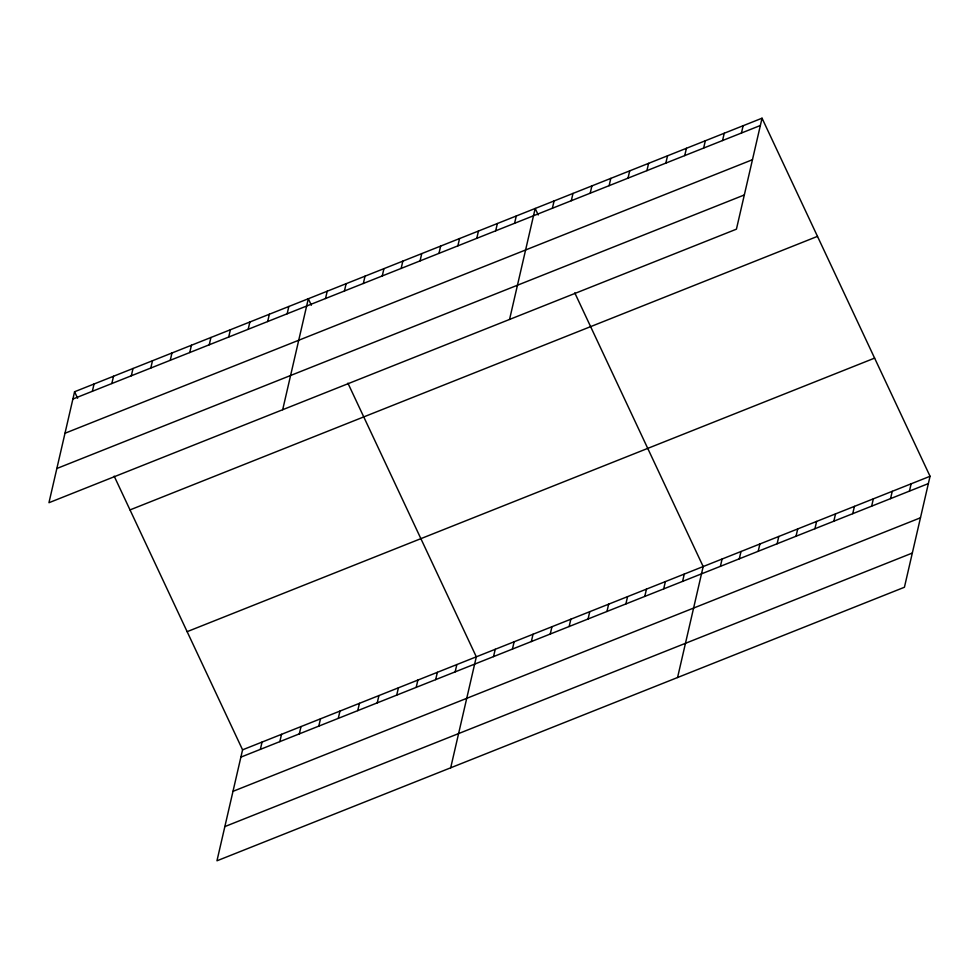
<?xml version="1.0" encoding="UTF-8"?>
<svg xmlns="http://www.w3.org/2000/svg" width="979" height="979" viewBox="0 0 979 979"><rect width="100%" height="100%" fill="white"/><g stroke="black" fill="none" stroke-linecap="round" stroke-linejoin="round"><path stroke-width="1.47" d="M74.575 391.747L48.95 502.716L736.428 229.172L762.041 118.202L74.575 391.747L77.61 398.233M92.369 391.294L94.045 383.988M111.839 383.535L113.527 376.242M131.321 375.789L133.009 368.496M150.803 368.043L152.479 360.737M170.273 360.284L171.961 352.991M189.755 352.538L191.443 345.244M209.237 344.792L210.913 337.486M228.707 337.033L230.395 329.739M248.189 329.287L249.878 321.993M267.671 321.54L269.36 314.235M287.153 313.782L288.829 306.488M282.686 409.712L308.312 298.742L311.359 305.228M325.53 298.509L327.219 291.216M344.437 290.996L346.125 283.69M114.176 476.149L242.572 749.828L216.959 860.798L904.425 587.253L930.05 476.283L762.041 118.202M363.344 283.469L365.032 276.176M260.365 749.376L262.054 742.082M382.251 275.943L383.939 268.65M279.847 741.629L281.536 734.323M401.157 268.43L402.834 261.124M299.329 733.871L301.006 726.577M420.064 260.903L421.741 253.61M318.799 726.124L320.488 718.831M438.971 253.377L440.648 246.084M338.281 718.378L339.97 711.072M457.866 245.851L459.555 238.558M357.763 710.619L359.44 703.326M476.773 238.338L478.462 231.032M377.233 702.873L378.922 695.579M495.68 230.811L497.369 223.518M396.715 695.127L398.404 687.821M514.587 223.285L516.276 215.992M416.197 687.368L417.886 680.075M509.557 319.435L535.183 208.466L538.23 214.964M435.679 679.622L437.356 672.328M552.401 208.246L554.09 200.952M455.149 671.875L456.838 664.57M571.308 200.719L572.984 193.426M450.695 767.793L476.32 656.823L347.912 383.144M590.215 193.206L591.891 185.9M493.538 656.603L495.227 649.297M609.122 185.68L610.798 178.386M512.445 649.077L514.122 641.783M628.016 178.154L629.705 170.86M531.352 641.551L533.029 634.257M646.923 170.627L648.612 163.334M550.259 634.037L551.936 626.731M665.83 163.114L667.519 155.808M569.154 626.511L570.843 619.217M684.737 155.588L686.426 148.294M588.061 618.985L589.75 611.691M703.644 148.062L705.333 140.768M606.968 611.471L608.657 604.165M722.551 140.548L724.24 133.242M625.875 603.945L627.563 596.652M741.458 133.022L743.134 125.728M644.782 596.419L646.47 589.125M663.689 588.893L665.377 581.599M682.596 581.379L684.272 574.073M677.566 677.529L703.179 566.56L574.783 292.88M720.409 566.327L722.086 559.033M739.304 558.813L740.993 551.507M758.211 551.287L759.9 543.994M777.118 543.761L778.807 536.468M796.025 536.247L797.714 528.941M814.932 528.721L816.621 521.428M833.839 521.195L835.528 513.902M852.746 513.669L854.422 506.376M871.653 506.155L873.329 498.849M890.56 498.629L892.236 491.336M909.454 491.103L911.143 483.81M72.887 399.04L760.365 125.496M64.981 433.256L752.459 159.712M56.843 468.5L744.321 194.956M130.011 509.912L817.489 236.367M187.136 631.663L874.614 358.118M242.572 749.828L930.05 476.283M240.895 757.122L928.361 483.589M232.99 791.338L920.468 517.793M224.852 826.582L912.33 553.049"/></g></svg>
